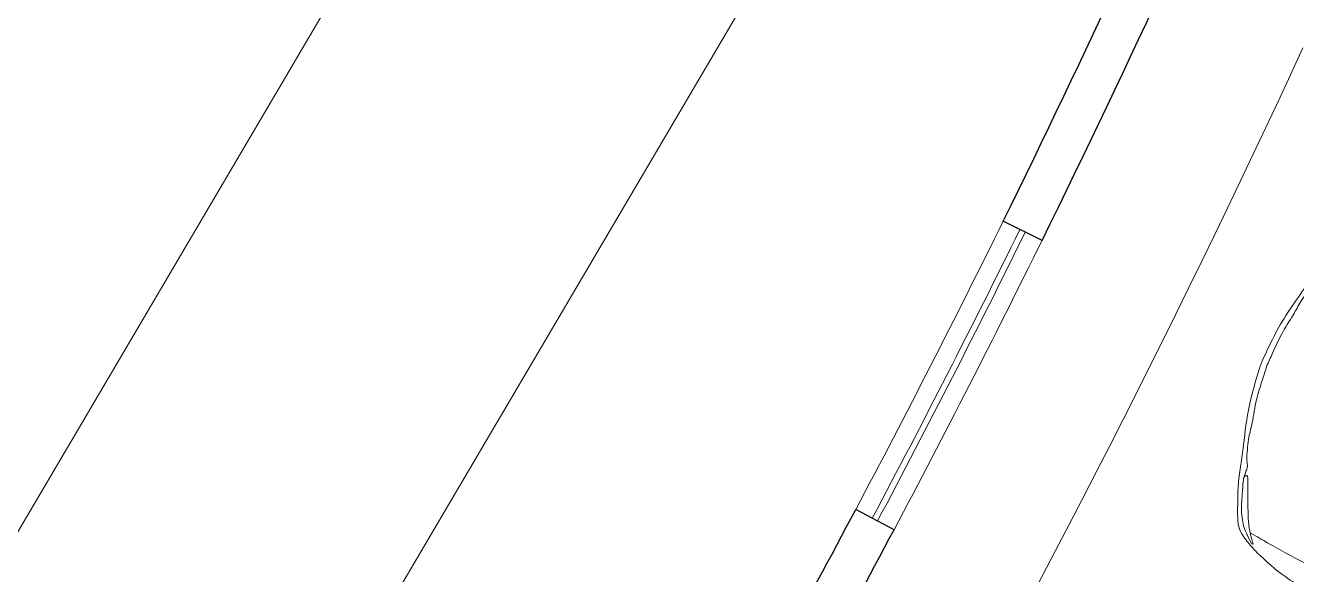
# Model space of a CAD drawing. Header units: millimetres. Extents: x 262 to 370, y -104 to 114.
# Drawn here: x 348.286 to 352.982, y -93.902 to -91.873 of the extents above; entities that cross this region are included whole.
import ezdxf

# ---------------------------------------------------------------- set-up
doc = ezdxf.new("R2010")
doc.units = ezdxf.units.MM
doc.header["$LTSCALE"] = 0.1
doc.layers.get('0').update_dxf_attribs({"lineweight": 9})
for name, color, linetype, lineweight in [('detalles', 2, 'Continuous', 9), ('mobiliario', 3, 'Continuous', 13), ('muros', 4, 'Continuous', 30)]:
    doc.layers.add(name, color=color, linetype=linetype, lineweight=lineweight)

# ---------------------------------------------------------------- blocks, each defined once
blk = doc.blocks.new('corsaplanta')
at = {"linetype": 'Continuous'}
for points, knots in [([(-108.45, 17.96), (-108.44, 18.37), (-108.44, 18.79), (-108.43, 19.21), (-108.33, 25.59), (-108.07, 32), (-106.92, 38.3), (-106.07, 42.91), (-105.08, 47.47), (-104.19, 52.06), (-103.78, 54.18), (-103.4, 56.3), (-102.99, 58.42), (-102.23, 62.33), (-100.88, 66.1), (-99.63, 69.91), (-98.99, 71.84), (-98.32, 73.74), (-96.97, 75.37), (-95.79, 76.81), (-94.31, 77.73), (-92.79, 78.68), (-91.47, 79.5), (-90.18, 80.29), (-88.79, 80.97), (-84.79, 82.91), (-80.76, 84.66), (-76.5, 85.89), (-71.62, 87.3), (-66.71, 88.45), (-61.73, 89.39), (-58.21, 90.05), (-54.7, 90.71), (-51.15, 91.17), (-48.28, 91.54), (-45.41, 91.83), (-42.53, 92.06), (-36.62, 92.54), (-30.71, 93.05), (-24.79, 93.14), (-20.16, 93.21), (-15.54, 93.22), (-10.91, 93.2), (-6.81, 93.19), (-2.71, 93.14), (1.38, 93.14), (1.95, 93.14), (2.52, 93.14), (3.08, 93.14)], [0, 0, 0, 0, 0.007683, 0.007683, 0.007683, 0.125649, 0.125649, 0.125649, 0.212062, 0.212062, 0.212062, 0.251911, 0.251911, 0.251911, 0.325662, 0.325662, 0.325662, 0.363112, 0.363112, 0.363112, 0.395949, 0.395949, 0.395949, 0.424294, 0.424294, 0.424294, 0.505873, 0.505873, 0.505873, 0.599338, 0.599338, 0.599338, 0.665442, 0.665442, 0.665442, 0.71881, 0.71881, 0.71881, 0.828307, 0.828307, 0.828307, 0.913794, 0.913794, 0.913794, 0.989522, 0.989522, 0.989522, 1, 1, 1, 1]), ([(-101.45, 57.96), (-101.45, 57.21), (-101.46, 56.45), (-101.47, 55.69), (-101.47, 55.14), (-101.45, 54.59), (-101.47, 54.05), (-101.5, 52.81), (-102.44, 51.76), (-102.74, 50.57), (-103.33, 48.27), (-104, 45.97), (-104.29, 43.62), (-104.51, 41.91), (-104.63, 40.2), (-104.84, 38.49), (-105.17, 35.78), (-105.71, 33.09), (-105.94, 30.35), (-106.13, 27.95), (-106.17, 25.54), (-106.21, 23.13), (-106.24, 21.43), (-106.26, 19.74), (-106.29, 18.04)], [0, 0, 0, 0, 0.056134, 0.056134, 0.056134, 0.09687, 0.09687, 0.09687, 0.188484, 0.188484, 0.188484, 0.364702, 0.364702, 0.364702, 0.492155, 0.492155, 0.492155, 0.695378, 0.695378, 0.695378, 0.874288, 0.874288, 0.874288, 1, 1, 1, 1]), ([(-108.45, 18.18), (-108.41, 17.76), (-108.37, 17.35), (-108.33, 16.93), (-107.71, 10.58), (-106.92, 4.2), (-105.26, -1.97), (-104.04, -6.49), (-102.68, -10.96), (-101.42, -15.46), (-100.84, -17.54), (-100.28, -19.62), (-99.7, -21.7), (-98.62, -25.54), (-96.98, -29.18), (-95.41, -32.88), (-94.62, -34.76), (-93.79, -36.59), (-92.32, -38.11), (-91.02, -39.44), (-89.47, -40.24), (-87.88, -41.06), (-86.5, -41.77), (-85.15, -42.46), (-83.71, -43.02), (-79.56, -44.62), (-75.4, -46.05), (-71.06, -46.93), (-66.08, -47.93), (-61.09, -48.67), (-56.05, -49.2), (-52.49, -49.58), (-48.94, -49.95), (-45.36, -50.11), (-42.47, -50.25), (-39.59, -50.3), (-36.7, -50.3), (-30.78, -50.29), (-24.85, -50.32), (-18.93, -49.93), (-14.3, -49.62), (-9.7, -49.25), (-5.09, -48.86), (-1.01, -48.5), (3.07, -48.12), (7.16, -47.79), (7.72, -47.74), (8.29, -47.7), (8.85, -47.65)], [0, 0, 0, 0, 0.007683, 0.007683, 0.007683, 0.125649, 0.125649, 0.125649, 0.212062, 0.212062, 0.212062, 0.251911, 0.251911, 0.251911, 0.325662, 0.325662, 0.325662, 0.363112, 0.363112, 0.363112, 0.395949, 0.395949, 0.395949, 0.424294, 0.424294, 0.424294, 0.505873, 0.505873, 0.505873, 0.599338, 0.599338, 0.599338, 0.665442, 0.665442, 0.665442, 0.718811, 0.718811, 0.718811, 0.828308, 0.828308, 0.828308, 0.913794, 0.913794, 0.913794, 0.989522, 0.989522, 0.989522, 1, 1, 1, 1]), ([(-98.2, -21.12), (-98.27, -20.37), (-98.34, -19.62), (-98.41, -18.86), (-98.46, -18.32), (-98.48, -17.77), (-98.54, -17.22), (-98.67, -15.99), (-99.69, -15.03), (-100.1, -13.86), (-100.87, -11.62), (-101.72, -9.38), (-102.21, -7.06), (-102.56, -5.38), (-102.83, -3.68), (-103.17, -2), (-103.73, 0.68), (-104.48, 3.32), (-104.93, 6.03), (-105.32, 8.41), (-105.56, 10.81), (-105.79, 13.21), (-105.96, 14.89), (-106.12, 16.58), (-106.28, 18.27)], [0, 0, 0, 0, 0.056135, 0.056135, 0.056135, 0.096872, 0.096872, 0.096872, 0.188484, 0.188484, 0.188484, 0.364701, 0.364701, 0.364701, 0.492157, 0.492157, 0.492157, 0.695378, 0.695378, 0.695378, 0.874289, 0.874289, 0.874289, 1, 1, 1, 1]), ([(-86.6, -40.98), (-87.49, -40.23), (-88.37, -39.47), (-89.26, -38.72), (-90.65, -37.54), (-91.89, -36.19), (-92.87, -34.61), (-94.05, -32.7), (-94.92, -30.69), (-95.67, -28.6), (-96.28, -26.92), (-96.86, -25.25), (-97.44, -23.55), (-97.72, -22.74), (-97.98, -21.94), (-98.2, -21.13), (-98.32, -20.67), (-98.09, -20.15), (-97.83, -19.74), (-97.54, -19.27), (-96.92, -20.42), (-96.7, -20.93), (-96.17, -22.14), (-95.66, -23.35), (-95.13, -24.56), (-94.05, -26.98), (-92.99, -29.4), (-91.9, -31.81), (-91.23, -33.29), (-90.47, -34.72), (-89.63, -36.11), (-89.06, -37.06), (-88.4, -37.95), (-87.73, -38.83), (-87.34, -39.35), (-86.91, -39.83), (-86.5, -40.33), (-86.34, -40.52), (-85.89, -40.96), (-86.13, -40.94), (-86.31, -40.93), (-86.5, -40.92), (-86.69, -40.91)], [0, 0, 0, 0, 0.070016, 0.070016, 0.070016, 0.179626, 0.179626, 0.179626, 0.312683, 0.312683, 0.312683, 0.420125, 0.420125, 0.420125, 0.470951, 0.470951, 0.470951, 0.499777, 0.499777, 0.499777, 0.532713, 0.532713, 0.532713, 0.612101, 0.612101, 0.612101, 0.771398, 0.771398, 0.771398, 0.868805, 0.868805, 0.868805, 0.935417, 0.935417, 0.935417, 0.974427, 0.974427, 0.974427, 0.988723, 0.988723, 0.988723, 1, 1, 1, 1]), ([(-14.49, -38.48), (-14.79, -38.81), (-15.09, -39.13), (-15.38, -39.46), (-15.88, -40.01), (-16.76, -40.03), (-17.49, -40.12), (-19.17, -40.31), (-20.83, -40.5), (-22.51, -40.53), (-26.72, -40.59), (-30.93, -40.69), (-35.13, -40.6), (-41.64, -40.46), (-48.15, -40.31), (-54.65, -40.14), (-58.67, -40.05), (-62.69, -39.96), (-66.71, -39.81), (-71.65, -39.62), (-76.57, -39.01), (-81.49, -38.48), (-83.72, -38.24), (-85.93, -37.89), (-88.17, -37.7), (-88.31, -37.69), (-88.46, -37.68), (-88.61, -37.67)], [0, 0, 0, 0, 0.017744, 0.017744, 0.017744, 0.047301, 0.047301, 0.047301, 0.114617, 0.114617, 0.114617, 0.283398, 0.283398, 0.283398, 0.544479, 0.544479, 0.544479, 0.705727, 0.705727, 0.705727, 0.904156, 0.904156, 0.904156, 0.994065, 0.994065, 0.994065, 1, 1, 1, 1])]:
    blk.add_open_spline(points, degree=3, knots=knots, dxfattribs=at)

msp = doc.modelspace()

# ---------------------------------------------------------------- linework, layer by layer
at = {"layer": 'detalles'}
for radius in [40.52, 40.68]:
    msp.add_arc((315.5545, -74.6795), radius, 332.0665, 333.75688, dxfattribs=at)
at = {"layer": 'mobiliario', "ltscale": 0.1}
msp.add_lwpolyline([(350.278, -90.3127), (351.4155, -90.9827), (347.872, -96.9993), (346.7345, -96.3294)], close=True, dxfattribs=at)
at = {"layer": 'mobiliario'}
for radius, start, end in [(41.2438, 325.553, 335.23469), (40.589, 332.0665, 333.75688), (40.611, 332.0665, 333.75688)]:
    msp.add_arc((315.5545, -74.6795), radius, start, end, dxfattribs=at)
at = {"layer": 'muros'}
for p, q in [((352.0415, -92.6674), (351.898, -92.5967)), ((351.495, -93.7359), (351.3536, -93.661))]:
    msp.add_line(p, q, dxfattribs=at)
for radius, start, end in [(40.68, 333.75688, 336.84849), (40.52, 333.75688, 336.65927), (40.52, 331.2214, 332.0665), (40.68, 331.2214, 332.0665)]:
    msp.add_arc((315.5545, -74.6795), radius, start, end, dxfattribs=at)

# ---------------------------------------------------------------- block references
at = {"layer": 'mobiliario', "linetype": 'Continuous', "xscale": 0.01055999999999536, "yscale": 0.01056000000000168, "zscale": 0.01056, "rotation": 336.7368859690611}
msp.add_blockref('corsaplanta', (353.8269, -93.7517), dxfattribs=at)

doc.saveas('drawing.dxf')
